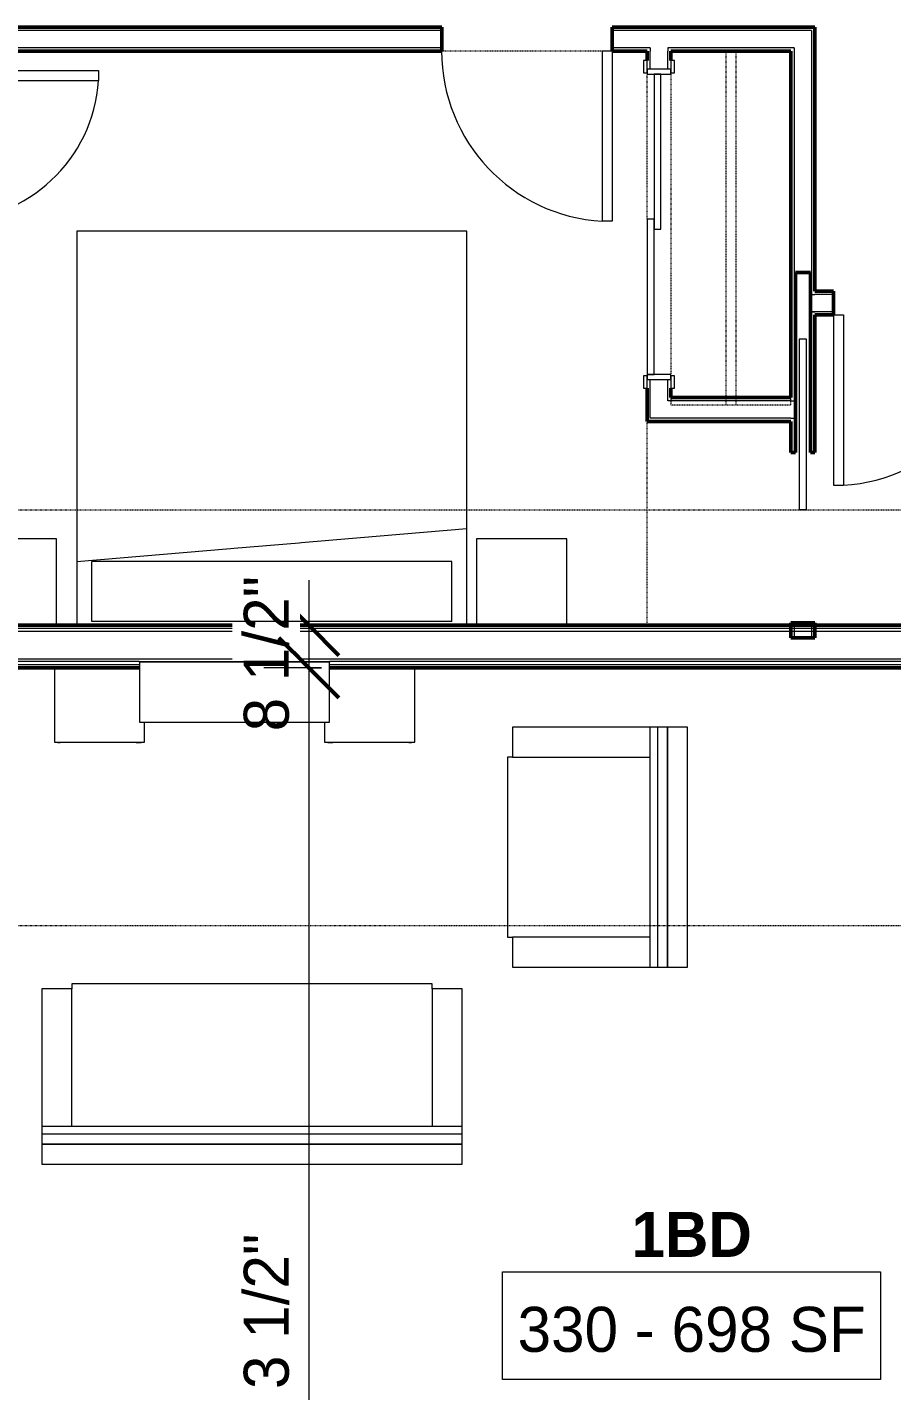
# Model space of a CAD drawing. Header units: inches. Extents: x -4217 to -1814, y 9706 to 12425.
# Drawn here: x -3805.8 to -3633.1, y 10977.5 to 11249.9 of the extents above; entities that cross this region are included whole.
import ezdxf

# ---------------------------------------------------------------- set-up
doc = ezdxf.new("R2010")
doc.units = ezdxf.units.IN
doc.header["$MEASUREMENT"] = 0
doc.linetypes.add('Aligning Line 1_8_', pattern=[0.25, 0.125, -0.125])
doc.linetypes.add('Dash', pattern=[0.25, 0.125, -0.125])
for name, color, linetype, lineweight in [('A-ANNO-DIMS', 211, 'Continuous', 9), ('A-ANNO-DIMS-96', 211, 'Continuous', 9), ('A-AREA-IDEN', 2, 'Continuous', 9), ('A-DOOR-1', 250, 'Continuous', 9), ('A-DOOR-2', 90, 'Continuous', 20), ('A-DOOR-FRAM-1', 90, 'Continuous', 20), ('A-WALL', 113, 'Continuous', 13), ('A-WALL-3', 10, 'Continuous', 50), ('A-WALL-4', 50, 'Continuous', 13), ('G-ANNO-SYMB', 111, 'Aligning Line 1_8_', 9), ('I-FURN', 30, 'Continuous', 9), ('I-FURN-1', 250, 'Continuous', 9), ('I-FURN-HDLN-1', 250, 'Dash', 9), ('I-WALL-3', 2, 'Continuous', 50), ('Q-CASE-HDLN-1', 250, 'Dash', 9)]:
    doc.layers.add(name, color=color, linetype=linetype, lineweight=lineweight)
doc.styles.add('Century Gothic', font='ufonts.com_century-gothic.ttf', dxfattribs={"height": 9})
doc.styles.add('Century Gothic_B', font='GOTHICB.TTF', dxfattribs={"height": 9})
doc.dimstyles.new('OD__1_8__Tol__', dxfattribs={"dimscale": 12, "dimtxt": 9.397514, "dimasz": 1, "dimexe": 0.75, "dimexo": 0.5, "dimgap": 0.125, "dimtad": 1, "dimdec": 3, "dimrnd": 0.125, "dimzin": 3, "dimdsep": 46, "dimlunit": 4, "dimtxsty": 'Century Gothic', "dimblk1": 'OBLIQUE', "dimblk2": 'OBLIQUE', "dimsah": 1, "dimcen": 0.09, "dimdle": 0.75, "dimazin": 0, "dimtfac": 1, "dimtdec": 4, "dimtix": 1, "dimtmove": 0, "dimatfit": 3, "dimfxl": 1, "dimtvp": 1, "dimtfill": 1, "dimfrac": 2, "dimtolj": 1, "dimtzin": 0, "dimarcsym": 2})

# ---------------------------------------------------------------- blocks, each defined once
blk = doc.blocks.new('DIMBLOCK19-FLOOR PLAN - 3RD FLOOR')
at = {"layer": 'A-ANNO-DIMS-96'}
for p, q in [((-3749.55, 11139.44), (-3749.55, 11121.94)), ((-3747.06, 11130.44), (-3758.55, 11130.44)), ((-3749.55, 11130.44), (-3747.06, 11130.44)), ((-3747.06, 11121.94), (-3758.55, 11121.94)), ((-3749.55, 11121.94), (-3747.06, 11121.94))]:
    blk.add_line(p, q, dxfattribs=at)
at = {"layer": 'A-ANNO-DIMS-96', "lineweight": 50}
for p, q in [((-3749.55, 11130.44), (-3755.55, 11136.44)), ((-3749.55, 11130.44), (-3743.55, 11124.44)), ((-3749.55, 11121.94), (-3755.55, 11127.94)), ((-3749.55, 11121.94), (-3743.55, 11115.94))]:
    blk.add_line(p, q, dxfattribs=at)
at = {"layer": 'A-ANNO-DIMS-96', "color": 0, "insert": (-3762.58, 11109.26), "char_height": 9, "width": 40.6331, "attachment_point": 1, "rotation": 90, "line_spacing_factor": 0.984502, "style": 'Century Gothic', "bg_fill": 3, "box_fill_scale": 1.25, "bg_fill_color": 256, "bg_fill_true_color": 13158600, "bg_fill_transparency": 0}
blk.add_mtext('8 1/2"', dxfattribs=at)
blk = doc.blocks.new('_Oblique')
at = {"color": 0, "linetype": 'ByBlock', "lineweight": -2}
blk.add_line((-0.5, -0.5), (0.5, 0.5), dxfattribs=at)
blk = doc.blocks.new('DIMBLOCK20-FLOOR PLAN - 3RD FLOOR')
at = {"layer": 'A-ANNO-DIMS-96', "lineweight": 50}
for p, q in [((-3749.55, 11121.94), (-3755.55, 11127.94)), ((-3749.55, 11121.94), (-3743.55, 11115.94)), ((-3749.55, 10842.44), (-3755.55, 10848.44)), ((-3749.55, 10842.44), (-3743.55, 10836.44))]:
    blk.add_line(p, q, dxfattribs=at)
at = {"layer": 'A-ANNO-DIMS-96'}
for p, q in [((-3747.06, 11121.94), (-3758.55, 11121.94)), ((-3749.55, 11121.94), (-3749.55, 10833.44)), ((-3749.55, 11121.94), (-3747.06, 11121.94)), ((-3747.06, 10842.44), (-3758.55, 10842.44)), ((-3749.55, 10842.44), (-3747.06, 10842.44))]:
    blk.add_line(p, q, dxfattribs=at)
at = {"layer": 'A-ANNO-DIMS-96', "color": 0, "insert": (-3762.58, 10951.46), "char_height": 9, "width": 73.7481, "attachment_point": 1, "rotation": 90, "line_spacing_factor": 0.984502, "style": 'Century Gothic', "bg_fill": 3, "box_fill_scale": 1.25, "bg_fill_color": 256, "bg_fill_true_color": 13158600, "bg_fill_transparency": 0}
blk.add_mtext('23\' - 3 1/2"', dxfattribs=at)

msp = doc.modelspace()

# ---------------------------------------------------------------- linework, layer by layer
at = {"layer": 'A-AREA-IDEN', "flags": 128}
msp.add_lwpolyline([(-3710.85637, 11001.26833), (-3635.35086, 11001.26833), (-3635.35086, 10979.77227), (-3710.85637, 10979.77227)], close=True, dxfattribs=at)
at = {"layer": 'A-DOOR-1'}
for p, q in [((-3682.7146, 11243.3144), (-3682.7146, 11240.8144)), ((-3681.9646, 11243.3144), (-3682.7146, 11243.3144)), ((-3682.7146, 11240.8144), (-3681.9646, 11240.8144)), ((-3681.9646, 11240.8144), (-3681.9646, 11243.3144)), ((-3677.2146, 11243.3144), (-3677.2146, 11240.8144)), ((-3676.4646, 11243.3144), (-3677.2146, 11243.3144)), ((-3677.2146, 11240.8144), (-3676.4646, 11240.8144)), ((-3676.4646, 11240.8144), (-3676.4646, 11243.3144)), ((-3682.7146, 11180.3144), (-3682.7146, 11177.8144)), ((-3681.9646, 11180.3144), (-3682.7146, 11180.3144)), ((-3681.9646, 11177.8144), (-3681.9646, 11180.3144)), ((-3677.2146, 11180.3144), (-3677.2146, 11177.8144)), ((-3676.4646, 11180.3144), (-3677.2146, 11180.3144)), ((-3676.4646, 11177.8144), (-3676.4646, 11180.3144)), ((-3682.7146, 11177.8144), (-3681.9646, 11177.8144)), ((-3677.2146, 11177.8144), (-3676.4646, 11177.8144))]:
    msp.add_line(p, q, dxfattribs=at)
for centre, radius, start, end in [((-3688.9646, 11245.1894), 34.06659, 180, 266.634313), ((-3821.57374, 11241.31471), 30.06659, 270, 356.1859252), ((-3644.72374, 11192.45029), 34.06659, 273.365687, 0)]:
    msp.add_arc(centre, radius, start, end, dxfattribs=at)
at = {"layer": 'A-DOOR-2'}
for p, q in [((-3690.9646, 11245.1894), (-3690.9646, 11211.18156)), ((-3688.9646, 11245.1894), (-3690.9646, 11245.1894)), ((-3688.9646, 11245.1894), (-3688.9646, 11211.18156)), ((-3821.57374, 11241.31471), (-3791.57374, 11241.31471)), ((-3791.57374, 11241.31471), (-3791.57374, 11239.31471)), ((-3821.57374, 11239.31471), (-3791.57374, 11239.31471)), ((-3680.5896, 11240.5644), (-3680.5896, 11209.5644)), ((-3679.2146, 11240.5644), (-3680.5896, 11240.5644)), ((-3679.2146, 11209.5644), (-3679.2146, 11240.5644)), ((-3688.9646, 11211.18156), (-3690.9646, 11211.18156)), ((-3681.9646, 11211.5644), (-3681.9646, 11180.5644)), ((-3680.5896, 11211.5644), (-3681.9646, 11211.5644)), ((-3680.5896, 11180.5644), (-3680.5896, 11211.5644)), ((-3680.5896, 11209.5644), (-3679.2146, 11209.5644)), ((-3644.72374, 11192.45029), (-3644.72374, 11158.44245)), ((-3644.72374, 11192.45029), (-3642.72374, 11192.45029)), ((-3642.72374, 11192.45029), (-3642.72374, 11158.44245)), ((-3650.0896, 11187.60606), (-3651.5896, 11187.60606)), ((-3651.5896, 11187.60606), (-3651.5896, 11153.60606)), ((-3650.0896, 11153.60606), (-3650.0896, 11187.60606)), ((-3681.9646, 11180.5644), (-3680.5896, 11180.5644)), ((-3644.72374, 11158.44245), (-3642.72374, 11158.44245)), ((-3651.5896, 11153.60606), (-3650.0896, 11153.60606))]:
    msp.add_line(p, q, dxfattribs=at)
at = {"layer": 'A-DOOR-FRAM-1'}
for p, q in [((-3677.2146, 11241.5644), (-3681.9646, 11241.5644)), ((-3681.9646, 11241.5644), (-3681.9646, 11240.5644)), ((-3677.2146, 11240.5644), (-3677.2146, 11241.5644)), ((-3681.9646, 11240.5644), (-3677.2146, 11240.5644)), ((-3681.9646, 11180.5644), (-3681.9646, 11179.5644)), ((-3677.2146, 11180.5644), (-3681.9646, 11180.5644)), ((-3681.9646, 11179.5644), (-3677.2146, 11179.5644)), ((-3677.2146, 11179.5644), (-3677.2146, 11180.5644))]:
    msp.add_line(p, q, dxfattribs=at)
at = {"layer": 'A-WALL'}
for p, q in [((-3527.12113, 11129.8144), (-3852.47374, 11129.8144)), ((-3527.12143, 11129.1894), (-3852.47374, 11129.1894)), ((-3486.67374, 11123.6894), (-3852.47374, 11123.6894)), ((-3783.41204, 11123.1894), (-3852.47374, 11123.1894)), ((-3783.41204, 11122.5644), (-3852.47374, 11122.5644)), ((-3555.18063, 11123.1894), (-3745.41204, 11123.1894)), ((-3555.18063, 11122.5644), (-3745.41204, 11122.5644))]:
    msp.add_line(p, q, dxfattribs=at)
at = {"layer": 'A-WALL-3'}
for p, q in [((-3722.9646, 11249.9394), (-3824.47374, 11249.9394)), ((-3722.9646, 11245.1894), (-3722.9646, 11249.9394)), ((-3648.4646, 11249.9394), (-3688.9646, 11249.9394)), ((-3688.9646, 11249.9394), (-3688.9646, 11245.1894)), ((-3648.4646, 11249.3144), (-3648.4646, 11249.9394)), ((-3648.4646, 11245.1894), (-3648.4646, 11249.3144)), ((-3824.47374, 11245.1894), (-3722.9646, 11245.1894)), ((-3688.9646, 11245.1894), (-3681.9646, 11245.1894)), ((-3681.9646, 11245.1894), (-3681.9646, 11243.3144)), ((-3677.2146, 11243.3144), (-3677.2146, 11245.1894)), ((-3677.2146, 11245.1894), (-3653.2146, 11245.1894)), ((-3653.2146, 11245.1894), (-3653.2146, 11175.9394)), ((-3648.4646, 11197.20029), (-3648.4646, 11245.1894)), ((-3652.3396, 11164.9394), (-3652.3396, 11200.9394)), ((-3652.3396, 11200.9394), (-3649.3396, 11200.9394)), ((-3649.3396, 11200.9394), (-3649.3396, 11164.9394)), ((-3644.72374, 11197.20029), (-3648.4646, 11197.20029)), ((-3644.72374, 11192.45029), (-3644.72374, 11197.20029)), ((-3648.4646, 11192.45029), (-3644.72374, 11192.45029)), ((-3648.4646, 11164.9394), (-3648.4646, 11192.45029)), ((-3681.9646, 11177.8144), (-3681.9646, 11171.1894)), ((-3677.2146, 11175.9394), (-3677.2146, 11177.8144)), ((-3653.2146, 11175.9394), (-3677.2146, 11175.9394)), ((-3681.9646, 11171.1894), (-3681.3396, 11171.1894)), ((-3681.3396, 11171.1894), (-3677.2146, 11171.1894)), ((-3677.2146, 11171.1894), (-3653.2146, 11171.1894)), ((-3653.2146, 11171.1894), (-3653.2146, 11164.9394)), ((-3653.2146, 11164.9394), (-3652.3396, 11164.9394)), ((-3649.3396, 11164.9394), (-3648.4646, 11164.9394)), ((-3648.4646, 11130.9394), (-3653.2146, 11130.9394)), ((-3653.2146, 11130.9394), (-3653.2146, 11127.9394)), ((-3648.4646, 11127.9394), (-3648.4646, 11130.9394)), ((-3653.2146, 11127.9394), (-3648.4646, 11127.9394))]:
    msp.add_line(p, q, dxfattribs=at)
at = {"layer": 'A-WALL-4'}
for p, q in [((-3722.9646, 11249.3144), (-3824.47374, 11249.3144)), ((-3649.0896, 11249.3144), (-3688.9646, 11249.3144)), ((-3649.0896, 11249.3144), (-3649.0896, 11245.8144)), ((-3722.9646, 11245.8144), (-3824.47374, 11245.8144)), ((-3681.3396, 11245.8144), (-3688.9646, 11245.8144)), ((-3681.3396, 11245.8144), (-3681.3396, 11245.1894)), ((-3681.3396, 11241.5644), (-3681.3396, 11245.1894)), ((-3677.8396, 11245.8144), (-3677.8396, 11245.1894)), ((-3652.5896, 11245.8144), (-3677.8396, 11245.8144)), ((-3677.8396, 11241.5644), (-3677.8396, 11245.1894)), ((-3652.5896, 11245.8144), (-3652.5896, 11245.1894)), ((-3652.5896, 11245.1894), (-3652.5896, 11175.3144)), ((-3649.0896, 11245.8144), (-3649.0896, 11245.1894)), ((-3649.0896, 11245.1894), (-3649.0896, 11196.57529)), ((-3649.0896, 11196.57529), (-3648.4646, 11196.57529)), ((-3649.0896, 11196.57529), (-3648.4646, 11196.57529)), ((-3644.72374, 11196.57529), (-3648.4646, 11196.57529)), ((-3649.0896, 11193.07529), (-3648.4646, 11193.07529)), ((-3649.0896, 11193.07529), (-3649.0896, 11164.9394)), ((-3648.4646, 11193.07529), (-3649.0896, 11193.07529)), ((-3644.72374, 11193.07529), (-3648.4646, 11193.07529)), ((-3681.3396, 11171.8144), (-3681.3396, 11179.5644)), ((-3677.8396, 11175.3144), (-3677.8396, 11179.5644)), ((-3677.2146, 11175.3144), (-3677.8396, 11175.3144)), ((-3653.2146, 11175.3144), (-3677.2146, 11175.3144)), ((-3653.2146, 11175.3144), (-3652.5896, 11175.3144)), ((-3677.8396, 11171.8144), (-3681.3396, 11171.8144)), ((-3677.2146, 11171.8144), (-3677.8396, 11171.8144)), ((-3653.2146, 11171.8144), (-3677.2146, 11171.8144)), ((-3653.2146, 11171.8144), (-3652.5896, 11171.8144)), ((-3652.5896, 11171.8144), (-3652.5896, 11164.9394)), ((-3652.5896, 11130.9394), (-3652.5896, 11127.9394)), ((-3649.0896, 11130.9394), (-3649.0896, 11127.9394))]:
    msp.add_line(p, q, dxfattribs=at)
at = {"layer": 'G-ANNO-SYMB'}
for p, q in [((-1910.90801, 11153.42614), (-4027.08301, 11153.42614)), ((-1910.90801, 11070.38095), (-4027.08301, 11070.38095))]:
    msp.add_line(p, q, dxfattribs=at)
at = {"layer": 'I-FURN'}
for p, q in [((-3681.40177, 11110.1144), (-3708.90177, 11110.1144)), ((-3708.90177, 11110.1144), (-3708.90177, 11104.1144)), ((-3677.90177, 11110.1144), (-3681.40177, 11110.1144)), ((-3681.40177, 11110.1144), (-3681.40177, 11062.1144)), ((-3679.90177, 11110.1144), (-3679.90177, 11062.1144)), ((-3677.90177, 11110.1144), (-3677.90177, 11062.1144)), ((-3677.90177, 11062.1144), (-3677.90177, 11110.1144)), ((-3708.90177, 11104.1144), (-3709.90177, 11104.1144)), ((-3709.90177, 11104.1144), (-3709.90177, 11068.1144)), ((-3708.90177, 11104.1144), (-3681.40177, 11104.1144)), ((-3709.90177, 11068.1144), (-3708.90177, 11068.1144)), ((-3681.40177, 11068.1144), (-3708.90177, 11068.1144)), ((-3708.90177, 11068.1144), (-3708.90177, 11062.1144)), ((-3708.90177, 11062.1144), (-3681.40177, 11062.1144)), ((-3681.40177, 11062.1144), (-3677.90177, 11062.1144)), ((-3796.90177, 11058.7894), (-3796.90177, 11057.7894)), ((-3724.90177, 11057.7894), (-3724.90177, 11058.7894)), ((-3796.90177, 11057.7894), (-3802.90177, 11057.7894)), ((-3802.90177, 11057.7894), (-3802.90177, 11030.2894)), ((-3796.90177, 11030.2894), (-3796.90177, 11057.7894)), ((-3718.90177, 11057.7894), (-3724.90177, 11057.7894)), ((-3724.90177, 11057.7894), (-3724.90177, 11030.2894)), ((-3718.90177, 11030.2894), (-3718.90177, 11057.7894)), ((-3802.90177, 11030.2894), (-3802.90177, 11026.7894)), ((-3718.90177, 11026.7894), (-3718.90177, 11030.2894))]:
    msp.add_line(p, q, dxfattribs=at)
at = {"layer": 'I-FURN-1'}
for p, q in [((-3717.9646, 11209.1894), (-3795.9646, 11209.1894)), ((-3795.9646, 11209.1894), (-3795.9646, 11130.4394)), ((-3717.9646, 11130.4394), (-3717.9646, 11209.1894)), ((-3799.9646, 11147.6894), (-3817.9646, 11147.6894)), ((-3799.9646, 11130.4394), (-3799.9646, 11147.6894)), ((-3698.03276, 11147.6894), (-3716.03276, 11147.6894)), ((-3716.03276, 11147.6894), (-3716.03276, 11130.4394)), ((-3698.03276, 11130.4394), (-3698.03276, 11147.6894)), ((-3792.9646, 11131.1894), (-3792.9646, 11143.1894)), ((-3720.9646, 11131.1894), (-3720.9646, 11143.1894)), ((-3800.41204, 11121.9394), (-3800.41204, 11107.0644)), ((-3783.41204, 11123.0644), (-3783.41204, 11123.1894)), ((-3783.41204, 11123.0644), (-3783.41204, 11111.0644)), ((-3728.41204, 11107.0644), (-3728.41204, 11121.9394)), ((-3782.41204, 11107.0644), (-3782.41204, 11111.0644)), ((-3673.90177, 11110.1144), (-3677.90177, 11110.1144)), ((-3673.90177, 11062.1144), (-3673.90177, 11110.1144)), ((-3800.41204, 11107.0644), (-3782.41204, 11107.0644)), ((-3799.75153, 11107.03334), (-3799.26242, 11107.03334)), ((-3799.26242, 11107.03334), (-3799.26242, 11107.06448)), ((-3784.06941, 11107.06448), (-3784.06941, 11107.03259)), ((-3784.06941, 11107.03259), (-3783.07494, 11107.03259)), ((-3783.07494, 11107.03259), (-3783.07494, 11107.06448)), ((-3729.56165, 11107.06448), (-3729.56165, 11107.03334)), ((-3729.56165, 11107.03334), (-3729.07254, 11107.03334)), ((-3677.90177, 11062.1144), (-3673.90177, 11062.1144)), ((-3802.90177, 11026.7894), (-3802.90177, 11022.7894)), ((-3718.90177, 11022.7894), (-3718.90177, 11026.7894))]:
    msp.add_line(p, q, dxfattribs=at)
at = {"layer": 'I-FURN-HDLN-1'}
for p, q in [((-3688.9646, 11245.1894), (-3722.9646, 11245.1894)), ((-3681.9646, 11211.5644), (-3681.9646, 11240.5644)), ((-3681.9646, 11130.4394), (-3681.9646, 11171.1894))]:
    msp.add_line(p, q, dxfattribs=at)
at = {"layer": 'I-WALL-3'}
for p, q in [((-3527.12084, 11130.4394), (-3852.47374, 11130.4394)), ((-3852.47374, 11121.9394), (-3783.41204, 11121.9394)), ((-3745.41204, 11121.9394), (-3555.18063, 11121.9394))]:
    msp.add_line(p, q, dxfattribs=at)
at = {"layer": 'Q-CASE-HDLN-1'}
for p, q in [((-3653.2146, 11245.1894), (-3677.2146, 11245.1894)), ((-3677.2146, 11245.1894), (-3677.2146, 11243.3144)), ((-3666.2146, 11245.1894), (-3666.2146, 11174.52573)), ((-3664.2146, 11245.1894), (-3664.2146, 11174.52573)), ((-3653.2146, 11174.52573), (-3653.2146, 11245.1894)), ((-3677.2146, 11240.5644), (-3677.2146, 11180.5644)), ((-3677.2146, 11177.8144), (-3677.2146, 11174.52573)), ((-3677.2146, 11174.52573), (-3653.2146, 11174.52573))]:
    msp.add_line(p, q, dxfattribs=at)

# ---------------------------------------------------------------- texts
at = {"layer": 'A-AREA-IDEN', "char_height": 9, "attachment_point": 1}
for s, insert, width, style in [('1BD', (-3685.10362, 11013.23648), 28.785, 'Century Gothic_B'), ('330 - 698 SF', (-3707.85637, 10994.26833), 83.931, 'Century Gothic')]:
    msp.add_mtext(s, dxfattribs=dict(at, insert=insert, width=width, style=style))

# ---------------------------------------------------------------- next in the draw order: dimensions: what is measured, and where the dimension line sits
at = {"layer": 'A-ANNO-DIMS'}
dim = msp.add_linear_dim(base=(-3749.54801, 11121.9394), p1=(-3741.06273, 11130.4394), p2=(-3741.06273, 11121.9394), angle=90, dimstyle='OD__1_8__Tol__', override={"dimpost": '<>', "dimfxl": 8.5}, dxfattribs=at)
dim.commit()
dim.dimension.update_dxf_attribs({"geometry": 'DIMBLOCK19-FLOOR PLAN - 3RD FLOOR', "text_midpoint": (-3756.27303, 11126.1894)})

# ---------------------------------------------------------------- next in the draw order: linework, layer by layer
at = {"layer": 'I-FURN-1'}
for p, q in [((-3795.9646, 11143.1894), (-3717.9646, 11149.76901)), ((-3720.9646, 11143.1894), (-3792.9646, 11143.1894)), ((-3720.9646, 11131.1894), (-3792.9646, 11131.1894))]:
    msp.add_line(p, q, dxfattribs=at)

# ---------------------------------------------------------------- next in the draw order: dimensions: what is measured, and where the dimension line sits
at = {"layer": 'A-ANNO-DIMS'}
dim = msp.add_linear_dim(base=(-3749.54801, 10842.4394), p1=(-3741.06273, 11121.9394), p2=(-3741.06273, 10842.4394), angle=90, dimstyle='OD__1_8__Tol__', override={"dimpost": '<>', "dimfxl": 279.5}, dxfattribs=at)
dim.commit()
dim.dimension.update_dxf_attribs({"geometry": 'DIMBLOCK20-FLOOR PLAN - 3RD FLOOR', "text_midpoint": (-3756.27303, 10982.1894)})

# ---------------------------------------------------------------- next in the draw order: linework, layer by layer
at = {"layer": 'I-FURN'}
for p, q in [((-3724.90177, 11058.7894), (-3796.90177, 11058.7894)), ((-3718.90177, 11030.2894), (-3802.90177, 11030.2894)), ((-3718.90177, 11028.7894), (-3802.90177, 11028.7894)), ((-3718.90177, 11026.7894), (-3802.90177, 11026.7894)), ((-3802.90177, 11026.7894), (-3718.90177, 11026.7894))]:
    msp.add_line(p, q, dxfattribs=at)
at = {"layer": 'I-FURN-1'}
for p, q in [((-3783.41204, 11123.1894), (-3745.41204, 11123.1894)), ((-3745.41204, 11123.0644), (-3783.41204, 11123.0644)), ((-3745.41204, 11123.0644), (-3783.41204, 11123.0644)), ((-3745.41204, 11123.1894), (-3745.41204, 11123.0644)), ((-3745.41204, 11111.0644), (-3745.41204, 11123.0644)), ((-3783.41204, 11111.0644), (-3745.41204, 11111.0644)), ((-3746.41204, 11111.0644), (-3746.41204, 11107.0644)), ((-3746.41204, 11107.0644), (-3728.41204, 11107.0644)), ((-3745.74913, 11107.06448), (-3745.74913, 11107.03259)), ((-3745.74913, 11107.03259), (-3744.75466, 11107.03259)), ((-3744.75466, 11107.03259), (-3744.75466, 11107.06448)), ((-3802.90177, 11022.7894), (-3718.90177, 11022.7894))]:
    msp.add_line(p, q, dxfattribs=at)

doc.saveas('drawing.dxf')
